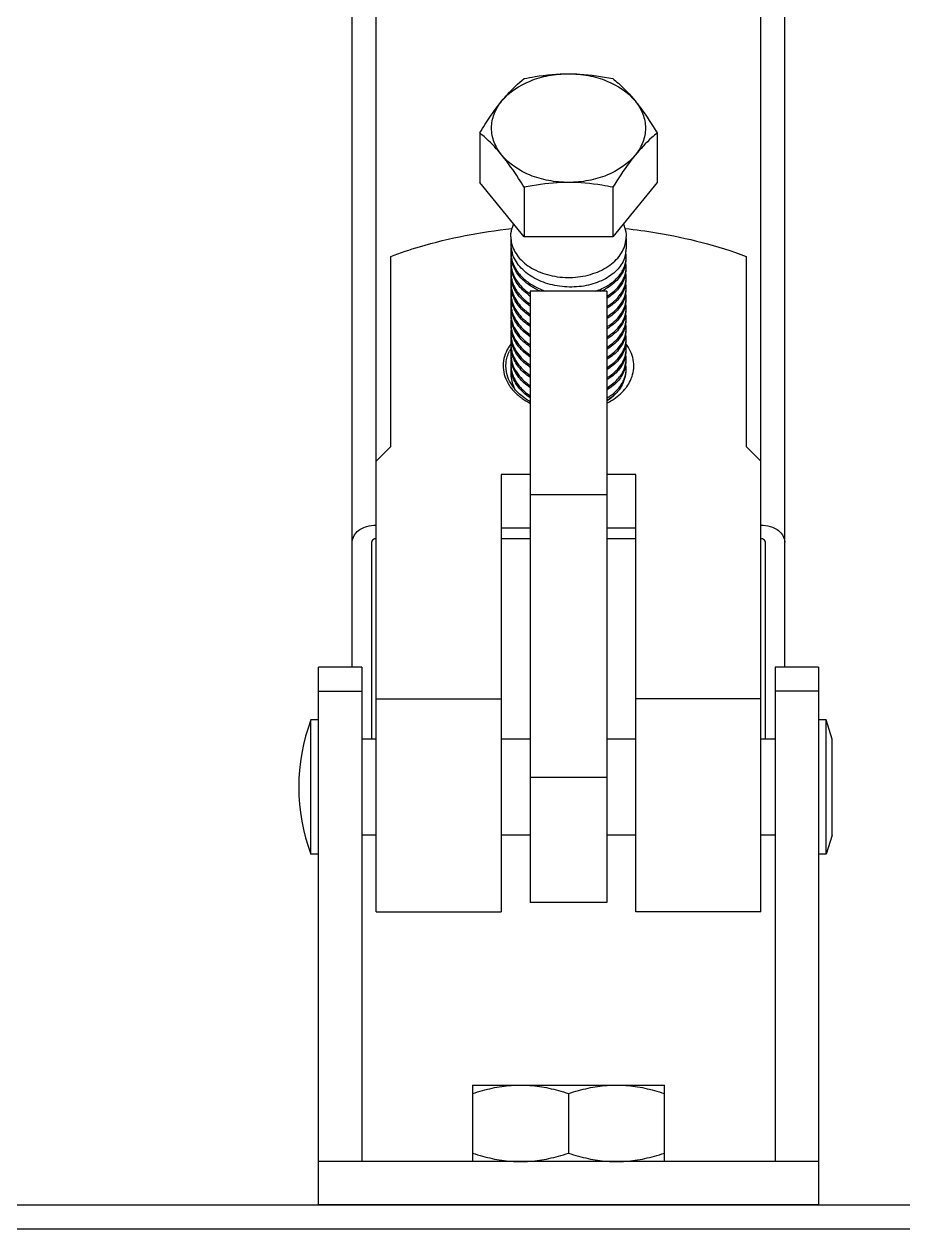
# Model space of a CAD drawing. Extents: x 185245 to 1992634, y -19957 to 755165.
# Drawn here: x 1880623 to 1881039, y 570329 to 570900 of the extents above; entities that cross this region are included whole.
import ezdxf

# ---------------------------------------------------------------- set-up
doc = ezdxf.new("R2010")
doc.units = 0
doc.header["$LTSCALE"] = 1000
doc.header["$MEASUREMENT"] = 0
doc.layers.add('02___PRT_ALL_AXES', color=7, linetype='Continuous')

msp = doc.modelspace()

# ---------------------------------------------------------------- linework, layer by layer
at = {"color": 0, "linetype": 'Continuous'}
for p, q in [((1880789.4, 570479.48), (1880789.4, 573000.18)), ((1880971.52, 570479.48), (1880971.52, 573000.18)), ((1880778.02, 570595.59), (1880778.02, 572908.56)), ((1880982.91, 570595.59), (1880982.91, 572908.56)), ((1880859.43, 570799.56), (1880838.4, 570825.32)), ((1880922.52, 570825.32), (1880901.49, 570799.56)), ((1880853.14, 570799.56), (1880853.14, 570796.25)), ((1880901.49, 570799.56), (1880859.43, 570799.56)), ((1880907.78, 570798.66), (1880907.78, 570794.8)), ((1880862.25, 570773.8), (1880862.25, 570484.04)), ((1880898.67, 570773.8), (1880862.25, 570773.8)), ((1880898.67, 570773.8), (1880898.67, 570484.04)), ((1880848.59, 570686.87), (1880848.59, 570479.48)), ((1880912.33, 570479.48), (1880912.33, 570686.87)), ((1880898.67, 570677.22), (1880862.25, 570677.22)), ((1880862.25, 570656.43), (1880848.59, 570656.43)), ((1880912.33, 570656.43), (1880898.67, 570656.43)), ((1880787.12, 570654.83), (1880787.12, 570561.45)), ((1880973.8, 570561.45), (1880973.8, 570654.83)), ((1880762.08, 570340.62), (1880762.08, 570595.59)), ((1880782.57, 570595.59), (1880762.08, 570595.59)), ((1880782.57, 570595.59), (1880782.57, 570361.11)), ((1880978.35, 570595.59), (1880978.35, 570361.11)), ((1880998.84, 570595.59), (1880978.35, 570595.59)), ((1880998.84, 570595.59), (1880998.84, 570340.62)), ((1880762.08, 570584.13), (1880782.57, 570584.13)), ((1880998.84, 570584.13), (1880978.35, 570584.13)), ((1880789.4, 570580.53), (1880848.59, 570580.53)), ((1880971.52, 570580.53), (1880912.33, 570580.53)), ((1880898.67, 570543.23), (1880862.25, 570543.23)), ((1880898.67, 570484.04), (1880862.25, 570484.04)), ((1880789.4, 570479.48), (1880848.59, 570479.48)), ((1880971.52, 570479.48), (1880912.33, 570479.48)), ((1880998.84, 570361.11), (1880762.08, 570361.11)), ((1877552.47, 570340.62), (1881599.11, 570340.62)), ((1880998.84, 570340.62), (1880762.08, 570340.62)), ((1877552.47, 570329.24), (1881599.11, 570329.24))]:
    msp.add_line(p, q, dxfattribs=at)
for centre, radius, start, end in [((1880867.99, 570796.25), 14.85, 180.0172, 187.5263), ((1880867.99, 570792.38), 14.85, 172.4767, 179.9828), ((1880867.9, 570792.38), 14.75, 180.0033, 183.7097), ((1880868.34, 570796.3), 15.2, 187.5345, 194.2355), ((1880868.72, 570796.39), 15.59, 194.2312, 197.4947), ((1880895.09, 570793.84), 12.69, 351.1779, 359.9739), ((1880867.99, 570791.42), 14.85, 180.0171, 187.5162), ((1880867.99, 570787.55), 14.85, 172.4669, 179.9827), ((1880867.9, 570787.56), 14.75, 180.0033, 183.7097), ((1880867.99, 570786.59), 14.85, 180.0171, 187.5126), ((1880868.1, 570792.4), 14.96, 183.7176, 189.3715), ((1880868.1, 570787.57), 14.96, 183.7177, 189.3761), ((1880868.34, 570791.47), 15.2, 187.5245, 194.235), ((1880868.53, 570792.48), 15.4, 189.3992, 197.5126), ((1880868.72, 570791.57), 15.59, 194.2307, 197.494), ((1880894.48, 570793.96), 13.32, 343.5884, 344.682), ((1880894.72, 570789.07), 13.06, 344.5563, 351.2122), ((1880894.73, 570793.9), 13.06, 344.669, 351.1719), ((1880895.09, 570789.96), 12.69, 0.0259, 8.8158), ((1880895.09, 570789.01), 12.69, 351.2194, 359.9742), ((1880895.09, 570785.13), 12.69, 0.0263, 8.8579), ((1880895.19, 570789.97), 12.59, 355.6602, 359.9953), ((1880867.99, 570782.72), 14.85, 172.4631, 179.9827), ((1880867.9, 570782.73), 14.75, 180.0033, 183.7096), ((1880867.99, 570781.76), 14.85, 180.0175, 187.6997), ((1880868.1, 570782.74), 14.96, 183.7176, 189.3666), ((1880868.34, 570786.64), 15.2, 187.5209, 194.2339), ((1880868.53, 570787.65), 15.4, 189.4038, 197.5118), ((1880868.72, 570786.74), 15.59, 194.2295, 197.4912), ((1880894.47, 570789.13), 13.32, 343.5989, 344.5702), ((1880894.47, 570784.3), 13.32, 343.5954, 344.6233), ((1880894.72, 570784.24), 13.06, 344.6099, 351.1927), ((1880895.09, 570784.18), 12.69, 351.1994, 359.9741), ((1880895.09, 570780.3), 12.69, 0.0262, 8.8377), ((1880895.19, 570785.14), 12.59, 355.6611, 359.9953), ((1880867.98, 570777.89), 14.84, 172.6556, 179.9838), ((1880867.9, 570777.9), 14.76, 180.0032, 183.7129), ((1880867.99, 570776.93), 14.84, 180.017, 187.4897), ((1880867.99, 570773.06), 14.85, 172.4401, 179.9826), ((1880868.34, 570776.98), 15.2, 187.4986, 194.2976), ((1880868.33, 570781.81), 15.19, 187.7073, 194.2553), ((1880868.53, 570782.82), 15.4, 189.3943, 197.509), ((1880868.73, 570781.91), 15.6, 194.2515, 197.5493), ((1880894.68, 570779.42), 13.1, 343.5855, 351.2541), ((1880895.09, 570779.35), 12.69, 351.2694, 359.9744), ((1880895.09, 570775.48), 12.69, 0.0268, 8.9098), ((1880895.19, 570780.31), 12.59, 355.6607, 359.9953), ((1880895.19, 570775.48), 12.59, 355.6625, 359.9952), ((1880867.9, 570773.07), 14.75, 180.0033, 183.7092), ((1880867.99, 570772.1), 14.85, 180.0172, 187.5272), ((1880867.99, 570768.23), 14.85, 172.4781, 179.9829), ((1880868.1, 570773.08), 14.96, 183.7171, 189.3545), ((1880868.34, 570772.15), 15.2, 187.5354, 194.237), ((1880868.53, 570773.16), 15.4, 189.3821, 197.5018), ((1880868.72, 570777.08), 15.59, 194.2926, 197.4838), ((1880876.58, 570789.11), 25.78, 230.2058, 236.0239), ((1880877.01, 570793.58), 26.52, 233.372, 235.9842), ((1880877.17, 570794.77), 26.8, 234.5431, 235.9781), ((1880884.4, 570799.38), 28.03, 293.9112, 299.1389), ((1880894.47, 570774.64), 13.32, 343.592, 344.6561), ((1880894.72, 570774.58), 13.06, 344.6429, 351.1837), ((1880895.09, 570774.52), 12.69, 351.19, 359.974), ((1880895.09, 570770.65), 12.69, 0.0261, 8.828), ((1880895.09, 570769.69), 12.69, 351.1792, 359.9739), ((1880895.19, 570770.65), 12.59, 355.6605, 359.9953), ((1880867.9, 570768.24), 14.75, 180.0033, 183.7099), ((1880867.99, 570767.28), 14.85, 180.0171, 187.516), ((1880867.99, 570763.4), 14.85, 172.4664, 179.9827), ((1880868.1, 570768.25), 14.96, 183.718, 189.3919), ((1880868.34, 570767.32), 15.2, 187.5244, 194.2433), ((1880868.53, 570768.33), 15.4, 189.4195, 197.5166), ((1880868.72, 570772.25), 15.59, 194.2327, 197.4988), ((1880868.72, 570767.42), 15.59, 194.2388, 197.4871), ((1880894.47, 570769.82), 13.32, 343.5915, 344.6389), ((1880894.72, 570769.75), 13.06, 344.6256, 351.1729), ((1880895.09, 570765.82), 12.69, 0.0261, 8.8178), ((1880895.09, 570764.86), 12.69, 351.4062, 359.9756), ((1880895.19, 570765.82), 12.59, 355.6606, 359.9953), ((1880867.9, 570763.41), 14.75, 180.0033, 183.7095), ((1880867.98, 570762.45), 14.84, 180.0159, 187.2953), ((1880868, 570758.57), 14.85, 172.2519, 179.9822), ((1880867.9, 570758.58), 14.75, 180.0033, 183.7097), ((1880868.33, 570762.49), 15.19, 187.3054, 194.2338), ((1880868.72, 570762.59), 15.59, 194.2287, 197.4903), ((1880894.48, 570764.99), 13.32, 343.588, 344.6947), ((1880894.73, 570764.92), 13.05, 344.681, 351.3982), ((1880894.72, 570760.09), 13.06, 344.6738, 351.1655), ((1880895.08, 570760.99), 12.7, 0.0269, 9.0376), ((1880895.09, 570760.03), 12.69, 351.1714, 359.9739), ((1880895.09, 570756.16), 12.69, 0.026, 8.8095), ((1880895.19, 570760.99), 12.59, 355.6601, 359.9953), ((1880867.99, 570757.62), 14.85, 180.0174, 187.5585), ((1880867.99, 570753.74), 14.84, 172.5089, 179.983), ((1880867.9, 570753.75), 14.75, 180.0033, 183.71), ((1880867.99, 570752.79), 14.85, 180.0173, 187.5417), ((1880868.1, 570758.59), 14.96, 183.7179, 189.4168), ((1880868.1, 570753.77), 14.96, 183.7181, 189.4118), ((1880868.34, 570757.67), 15.2, 187.5665, 194.2349), ((1880868.53, 570758.67), 15.4, 189.4441, 197.508), ((1880868.72, 570757.76), 15.59, 194.2307, 197.4953), ((1880894.48, 570760.16), 13.32, 343.5879, 344.6868), ((1880894.72, 570755.26), 13.06, 344.6709, 351.161), ((1880895.09, 570755.2), 12.69, 351.1669, 359.9738), ((1880895.09, 570751.33), 12.69, 0.0259, 8.8052), ((1880895.19, 570756.16), 12.59, 355.6601, 359.9953), ((1880867.87, 570737.38), 18.56, 149.6288, 153.0459), ((1880868.8, 570736.83), 19.64, 144.6984, 149.6074), ((1880869.14, 570737.3), 18.5, 149.7827, 154.2158), ((1880869.53, 570736.32), 20.53, 143.7862, 144.7268), ((1880869.8, 570736.12), 20.87, 142.6417, 143.7856), ((1880867.99, 570748.92), 14.84, 172.4922, 179.9829), ((1880867.9, 570748.92), 14.75, 180.0033, 183.71), ((1880868, 570747.96), 14.85, 180.0178, 187.7285), ((1880868.1, 570748.94), 14.96, 183.7181, 189.3994), ((1880868.34, 570752.84), 15.2, 187.5498, 194.2366), ((1880868.53, 570753.84), 15.4, 189.4392, 197.5131), ((1880868.53, 570749.01), 15.4, 189.4269, 197.5161), ((1880868.72, 570752.93), 15.59, 194.2322, 197.4984), ((1880894.47, 570755.33), 13.32, 343.5884, 344.6838), ((1880894.48, 570750.5), 13.32, 343.5902, 344.6963), ((1880894.72, 570750.43), 13.06, 344.6835, 351.1441), ((1880895.09, 570750.37), 12.69, 351.1498, 359.9737), ((1880895.09, 570746.5), 12.69, 0.0258, 8.7883), ((1880891.72, 570736.57), 20.12, 31.3992, 37.6511), ((1880895.19, 570751.34), 12.59, 355.6601, 359.9953), ((1880895.19, 570746.51), 12.59, 355.6601, 359.9953), ((1880867.98, 570744.09), 14.84, 172.6842, 179.9839), ((1880867.9, 570744.09), 14.76, 180.0032, 183.7136), ((1880867.99, 570743.13), 14.85, 180.0173, 187.5326), ((1880867.99, 570739.26), 14.85, 172.4833, 179.9829), ((1880868.34, 570743.18), 15.2, 187.5407, 194.2374), ((1880868.33, 570748.01), 15.2, 187.7358, 194.256), ((1880868.73, 570748.11), 15.61, 194.2521, 197.5526), ((1880894.68, 570745.61), 13.11, 343.5275, 350.8481), ((1880895.08, 570745.55), 12.7, 350.8622, 359.9725), ((1880895.09, 570740.72), 12.69, 351.1837, 359.9741), ((1880895.1, 570741.67), 12.68, 0.0237, 8.4926), ((1880895.18, 570741.68), 12.6, 355.6539, 359.9955), ((1880867.9, 570739.26), 14.75, 180.0033, 183.71), ((1880867.99, 570738.3), 14.85, 180.0172, 187.5232), ((1880867.97, 570734.77), 14.83, 172.2924, 179.9976), ((1880868.1, 570739.28), 14.96, 183.7181, 189.4003), ((1880868.11, 570734.41), 14.97, 172.4824, 173.5218), ((1880868.15, 570738.32), 15.01, 187.5141, 187.9541), ((1880868.32, 570738.35), 15.18, 187.9652, 193.4371), ((1880868.38, 570739.32), 15.24, 189.4019, 194.1778), ((1880868.65, 570739.39), 15.52, 194.1744, 196.3707), ((1880868.72, 570743.27), 15.59, 194.233, 197.4998), ((1880868.84, 570739.45), 15.72, 196.3686, 197.4941), ((1880894.33, 570740.88), 13.47, 342.0934, 343.5943), ((1880894.48, 570740.84), 13.32, 343.5952, 344.6709), ((1880894.73, 570740.77), 13.06, 344.6577, 351.1775), ((1880895.09, 570736.84), 12.69, 0.0261, 8.8216), ((1880894, 570736.47), 13.78, 351.4427, 354.6137), ((1880894.08, 570736.46), 13.71, 354.6153, 357.5959), ((1880895.15, 570736.85), 12.63, 355.6631, 357.1611), ((1880895.19, 570736.85), 12.59, 357.1614, 358.249), ((1880895.21, 570736.85), 12.57, 358.2492, 358.6388), ((1880895.24, 570736.85), 12.54, 358.6385, 359.9996), ((1880868.85, 570739.99), 19.71, 212.4718, 213.2901), ((1880869.17, 570739.36), 18.57, 209.9444, 210.4082), ((1880867.94, 570734.77), 14.79, 180.0065, 180.7056), ((1880867.94, 570734.77), 14.8, 180.7056, 181.5071), ((1880867.97, 570734.77), 14.83, 181.5077, 183.7117), ((1880869.31, 570739.44), 18.74, 210.4086, 211.1815), ((1880868.01, 570734.77), 14.86, 183.7116, 184.9934), ((1880869.57, 570739.6), 19.04, 211.1834, 212.6338), ((1880869.83, 570739.76), 19.34, 212.632, 213.3926), ((1880868.5, 570738.39), 15.36, 193.4293, 194.221), ((1880868.65, 570738.42), 15.52, 194.2238, 196.3669), ((1880869.04, 570739.51), 15.93, 197.4965, 199.6094), ((1880892.71, 570737.72), 15.24, 330.0753, 332.0971), ((1880893.51, 570737.32), 14.34, 332.0355, 341.0874), ((1880892.76, 570736.79), 15.06, 335.2209, 343.6462), ((1880893.54, 570736.55), 14.25, 343.6768, 350.2365), ((1880893.9, 570736.48), 13.88, 350.2628, 351.4435), ((1880869.13, 570740.17), 20.04, 213.2921, 214.8225), ((1880869.41, 570740.36), 20.37, 214.8205, 215.6203), ((1880870.34, 570741.05), 21.54, 215.6772, 222.2996), ((1880870.6, 570740.28), 20.27, 213.4307, 218.9145), ((1880871.44, 570742.03), 23.01, 222.2513, 223.81), ((1880872.58, 570743.15), 24.61, 223.8574, 229.5616), ((1880873.95, 570744.74), 26.7, 229.5323, 233.034), ((1880887.28, 570741.66), 22.6, 306.3752, 308.8719), ((1880886.73, 570741.19), 22.7, 308.3207, 310.7912), ((1880890.59, 570741.07), 21.54, 320.1215, 321.9475), ((1880891.17, 570740.61), 20.81, 321.9452, 324.2138), ((1880874.68, 570745.7), 27.91, 233.0208, 234.7383), ((1880886.18, 570743.18), 24.48, 300.8885, 306.3328), ((1880885.58, 570742.69), 24.59, 302.3946, 308.2724)]:
    msp.add_arc(centre, radius, start, end, dxfattribs=at)
for points, knots in [([(1880907.25, 570790.2), (1880906.62, 570788.05), (1880904.07, 570783.8), (1880897.86, 570779.16), (1880889.84, 570776.25), (1880880.84, 570775.35), (1880871.8, 570776.58), (1880863.65, 570779.85), (1880857.26, 570784.9), (1880854.57, 570789.41), (1880853.85, 570791.71)], [0, 0, 0, 0, 0.1028, 0.219577, 0.350442, 0.49027, 0.631417, 0.766201, 0.889254, 1, 1, 1, 1]), ([(1880853.85, 570787.85), (1880854.34, 570786.28), (1880855.89, 570783.18), (1880859.47, 570779.21), (1880864.16, 570775.94), (1880867.77, 570774.38), (1880869.69, 570773.74)], [0, 0, 0, 0, 0.224612, 0.465352, 0.724449, 1, 1, 1, 1]), ([(1880867.12, 570773.75), (1880864, 570775.08), (1880858.45, 570778.5), (1880854.74, 570784.04), (1880853.85, 570786.88)], [0, 0, 0, 0, 0.53219, 1, 1, 1, 1]), ([(1880893.35, 570773.77), (1880895.34, 570774.45), (1880899.02, 570776.15), (1880903.59, 570779.74), (1880906.7, 570784.09), (1880907.62, 570787.41), (1880907.74, 570789.02)], [0, 0, 0, 0, 0.284949, 0.545175, 0.781019, 1, 1, 1, 1]), ([(1880853.85, 570783.02), (1880854.47, 570781.06), (1880856.58, 570777.2), (1880859.79, 570774.25), (1880861.62, 570772.94)], [0, 0, 0, 0, 0.477761, 1, 1, 1, 1]), ([(1880861.19, 570772.29), (1880859.46, 570773.58), (1880856.44, 570776.46), (1880854.44, 570780.17), (1880853.85, 570782.05)], [0, 0, 0, 0, 0.521279, 1, 1, 1, 1]), ([(1880907.25, 570785.37), (1880906.62, 570783.24), (1880904.11, 570779.02), (1880900.25, 570776.12), (1880898.05, 570774.89)], [0, 0, 0, 0, 0.46845, 1, 1, 1, 1]), ([(1880898.75, 570771.43), (1880901.2, 570772.9), (1880904.49, 570775.7), (1880907.09, 570780.47), (1880907.65, 570782.96), (1880907.74, 570784.19)], [0, 0, 0, 0, 0.531925, 0.771628, 1, 1, 1, 1]), ([(1880853.17, 570776.94), (1880853.32, 570774.73), (1880854.71, 570770.14), (1880857.76, 570766.51), (1880859.57, 570764.91)], [0, 0, 0, 0, 0.478758, 1, 1, 1, 1]), ([(1880853.85, 570778.19), (1880854.38, 570776.51), (1880856.07, 570773.2), (1880858.62, 570770.52), (1880860.08, 570769.3)], [0, 0, 0, 0, 0.48128, 1, 1, 1, 1]), ([(1880859.57, 570768.77), (1880858.24, 570769.95), (1880855.91, 570772.51), (1880854.35, 570775.63), (1880853.85, 570777.21)], [0, 0, 0, 0, 0.517488, 1, 1, 1, 1]), ([(1880907.25, 570780.54), (1880906.66, 570778.53), (1880904.34, 570774.52), (1880900.78, 570771.69), (1880898.75, 570770.47)], [0, 0, 0, 0, 0.470184, 1, 1, 1, 1]), ([(1880898.75, 570766.6), (1880901.2, 570768.07), (1880904.49, 570770.87), (1880907.09, 570775.64), (1880907.65, 570778.13), (1880907.74, 570779.36)], [0, 0, 0, 0, 0.531924, 0.771627, 1, 1, 1, 1]), ([(1880907.25, 570775.71), (1880906.66, 570773.7), (1880904.35, 570769.7), (1880900.78, 570766.86), (1880898.75, 570765.64)], [0, 0, 0, 0, 0.470189, 1, 1, 1, 1]), ([(1880859.05, 570764.42), (1880857.85, 570765.55), (1880855.73, 570768), (1880854.31, 570770.92), (1880853.85, 570772.39)], [0, 0, 0, 0, 0.516175, 1, 1, 1, 1]), ([(1880898.75, 570761.78), (1880901.21, 570763.25), (1880904.5, 570766.04), (1880907.09, 570770.81), (1880907.65, 570773.31), (1880907.74, 570774.53)], [0, 0, 0, 0, 0.531915, 0.771618, 1, 1, 1, 1]), ([(1880907.25, 570770.88), (1880906.66, 570768.87), (1880904.34, 570764.86), (1880900.78, 570762.03), (1880898.75, 570760.81)], [0, 0, 0, 0, 0.47018, 1, 1, 1, 1]), ([(1880898.75, 570756.95), (1880901.2, 570758.42), (1880904.49, 570761.21), (1880907.09, 570765.98), (1880907.65, 570768.48), (1880907.74, 570769.7)], [0, 0, 0, 0, 0.531925, 0.771625, 1, 1, 1, 1]), ([(1880853.85, 570768.53), (1880854.49, 570766.48), (1880856.76, 570762.43), (1880860.21, 570759.4), (1880862.17, 570758.07)], [0, 0, 0, 0, 0.476588, 1, 1, 1, 1]), ([(1880862.17, 570757.11), (1880860.21, 570758.43), (1880856.77, 570761.46), (1880854.5, 570765.51), (1880853.85, 570767.56)], [0, 0, 0, 0, 0.523421, 1, 1, 1, 1]), ([(1880853.85, 570763.7), (1880854.5, 570761.64), (1880856.77, 570757.6), (1880860.21, 570754.57), (1880862.17, 570753.24)], [0, 0, 0, 0, 0.476579, 1, 1, 1, 1]), ([(1880862.17, 570761.94), (1880861.89, 570762.13), (1880860.8, 570762.89), (1880859.77, 570763.74), (1880859.05, 570764.42)], [0, 0, 0, 0, 0.254915, 1, 1, 1, 1]), ([(1880862.19, 570766.75), (1880861.96, 570766.91), (1880861.05, 570767.54), (1880860.19, 570768.23), (1880859.57, 570768.77)], [0, 0, 0, 0, 0.254157, 1, 1, 1, 1]), ([(1880859.57, 570764.91), (1880859.77, 570764.73), (1880860.61, 570764.02), (1880861.5, 570763.36), (1880862.19, 570762.89)], [0, 0, 0, 0, 0.245893, 1, 1, 1, 1]), ([(1880907.25, 570766.05), (1880906.66, 570764.04), (1880904.34, 570760.04), (1880900.78, 570757.2), (1880898.75, 570755.98)], [0, 0, 0, 0, 0.470176, 1, 1, 1, 1]), ([(1880898.75, 570752.12), (1880901.2, 570753.59), (1880904.49, 570756.38), (1880907.09, 570761.15), (1880907.65, 570763.65), (1880907.74, 570764.87)], [0, 0, 0, 0, 0.531928, 0.771625, 1, 1, 1, 1]), ([(1880853.17, 570762.45), (1880853.26, 570761.12), (1880853.81, 570758.42), (1880856.37, 570753.24), (1880859.68, 570750.1), (1880862.17, 570748.41)], [0, 0, 0, 0, 0.232557, 0.47421, 1, 1, 1, 1]), ([(1880862.17, 570752.28), (1880860.21, 570753.6), (1880856.76, 570756.63), (1880854.49, 570760.68), (1880853.85, 570762.73)], [0, 0, 0, 0, 0.523412, 1, 1, 1, 1]), ([(1880862.17, 570747.45), (1880860.21, 570748.77), (1880856.76, 570751.81), (1880854.49, 570755.85), (1880853.85, 570757.9)], [0, 0, 0, 0, 0.523413, 1, 1, 1, 1]), ([(1880907.25, 570761.22), (1880906.66, 570759.21), (1880904.34, 570755.21), (1880900.78, 570752.37), (1880898.75, 570751.15)], [0, 0, 0, 0, 0.470172, 1, 1, 1, 1]), ([(1880898.75, 570747.29), (1880901.2, 570748.76), (1880904.49, 570751.55), (1880907.09, 570756.32), (1880907.65, 570758.82), (1880907.74, 570760.04)], [0, 0, 0, 0, 0.531934, 0.771628, 1, 1, 1, 1]), ([(1880853.85, 570754.04), (1880854.49, 570751.99), (1880856.76, 570747.94), (1880860.21, 570744.91), (1880862.17, 570743.59)], [0, 0, 0, 0, 0.476587, 1, 1, 1, 1]), ([(1880862.17, 570742.62), (1880860.21, 570743.94), (1880856.76, 570746.98), (1880854.5, 570751.02), (1880853.85, 570753.07)], [0, 0, 0, 0, 0.523415, 1, 1, 1, 1]), ([(1880907.25, 570756.39), (1880906.66, 570754.38), (1880904.34, 570750.38), (1880900.78, 570747.54), (1880898.75, 570746.32)], [0, 0, 0, 0, 0.470172, 1, 1, 1, 1]), ([(1880898.75, 570742.46), (1880901.2, 570743.93), (1880904.49, 570746.72), (1880907.09, 570751.49), (1880907.65, 570753.99), (1880907.74, 570755.21)], [0, 0, 0, 0, 0.531934, 0.771628, 1, 1, 1, 1]), ([(1880853.85, 570749.21), (1880854.5, 570747.16), (1880856.76, 570743.11), (1880860.21, 570740.08), (1880862.17, 570738.76)], [0, 0, 0, 0, 0.476585, 1, 1, 1, 1]), ([(1880862.17, 570737.79), (1880860.21, 570739.11), (1880856.76, 570742.15), (1880854.5, 570746.19), (1880853.85, 570748.24)], [0, 0, 0, 0, 0.523417, 1, 1, 1, 1]), ([(1880907.25, 570751.56), (1880906.66, 570749.55), (1880904.34, 570745.55), (1880900.78, 570742.71), (1880898.75, 570741.49)], [0, 0, 0, 0, 0.470174, 1, 1, 1, 1]), ([(1880898.75, 570737.63), (1880901.2, 570739.1), (1880904.49, 570741.89), (1880907.09, 570746.66), (1880907.65, 570749.16), (1880907.74, 570750.38)], [0, 0, 0, 0, 0.531935, 0.77163, 1, 1, 1, 1]), ([(1880907.25, 570746.73), (1880906.66, 570744.72), (1880904.34, 570740.72), (1880900.78, 570737.88), (1880898.75, 570736.66)], [0, 0, 0, 0, 0.470176, 1, 1, 1, 1]), ([(1880909.78, 570731.36), (1880910.95, 570733.79), (1880912.16, 570739.35), (1880910.31, 570744.72), (1880908.89, 570747.05)], [0, 0, 0, 0, 0.496527, 1, 1, 1, 1]), ([(1880851.33, 570745.79), (1880850.05, 570743.28), (1880848.68, 570737.45), (1880850.69, 570731.81), (1880852.23, 570729.4)], [0, 0, 0, 0, 0.4965, 1, 1, 1, 1]), ([(1880851.38, 570734.12), (1880850.88, 570735.95), (1880850.53, 570739.86), (1880851.64, 570743.62), (1880852.48, 570745.35)], [0, 0, 0, 0, 0.495789, 1, 1, 1, 1]), ([(1880853.17, 570743.14), (1880853.26, 570741.8), (1880853.81, 570739.1), (1880856.38, 570733.91), (1880859.7, 570730.76), (1880862.2, 570729.08)], [0, 0, 0, 0, 0.232505, 0.474134, 1, 1, 1, 1]), ([(1880853.85, 570744.38), (1880854.5, 570742.33), (1880856.76, 570738.28), (1880860.21, 570735.25), (1880862.17, 570733.93)], [0, 0, 0, 0, 0.476583, 1, 1, 1, 1]), ([(1880862.2, 570732.94), (1880860.24, 570734.26), (1880856.78, 570737.29), (1880854.5, 570741.34), (1880853.85, 570743.4)], [0, 0, 0, 0, 0.523464, 1, 1, 1, 1]), ([(1880907.25, 570741.9), (1880906.65, 570739.88), (1880904.33, 570735.87), (1880900.75, 570733.03), (1880898.71, 570731.81)], [0, 0, 0, 0, 0.470105, 1, 1, 1, 1]), ([(1880898.75, 570732.8), (1880901.2, 570734.27), (1880904.49, 570737.06), (1880907.09, 570741.83), (1880907.65, 570744.33), (1880907.74, 570745.55)], [0, 0, 0, 0, 0.531934, 0.771631, 1, 1, 1, 1]), ([(1880906.84, 570736.85), (1880906.96, 570737.16), (1880907.41, 570738.41), (1880907.67, 570739.73), (1880907.74, 570740.72)], [0, 0, 0, 0, 0.254035, 1, 1, 1, 1]), ([(1880862.17, 570728.13), (1880860.21, 570729.45), (1880856.77, 570732.49), (1880854.5, 570736.53), (1880853.85, 570738.58)], [0, 0, 0, 0, 0.523421, 1, 1, 1, 1]), ([(1880898.71, 570727.95), (1880900.56, 570729.05), (1880903.82, 570731.58), (1880906.12, 570735.06), (1880906.84, 570736.85)], [0, 0, 0, 0, 0.527301, 1, 1, 1, 1]), ([(1880907.15, 570736.74), (1880906.52, 570734.79), (1880904.2, 570730.94), (1880900.73, 570728.19), (1880898.75, 570727)], [0, 0, 0, 0, 0.470876, 1, 1, 1, 1]), ([(1880907.08, 570732.67), (1880907.17, 570732.93), (1880907.49, 570733.98), (1880907.68, 570735.08), (1880907.74, 570735.89)], [0, 0, 0, 0, 0.252988, 1, 1, 1, 1]), ([(1880862.17, 570723.3), (1880860.17, 570724.66), (1880856.65, 570727.77), (1880854.38, 570731.94), (1880853.76, 570734.05)], [0, 0, 0, 0, 0.523877, 1, 1, 1, 1]), ([(1880854.04, 570734.16), (1880854.73, 570732.22), (1880856.99, 570728.41), (1880860.3, 570725.53), (1880862.17, 570724.27)], [0, 0, 0, 0, 0.477487, 1, 1, 1, 1]), ([(1880898.75, 570723.14), (1880899.52, 570723.6), (1880902.3, 570725.47), (1880904.69, 570727.99), (1880905.92, 570730.12)], [0, 0, 0, 0, 0.268013, 1, 1, 1, 1]), ([(1880906.44, 570730.47), (1880906.28, 570730.1), (1880905.57, 570728.61), (1880904.63, 570727.24), (1880903.83, 570726.28)], [0, 0, 0, 0, 0.242691, 1, 1, 1, 1]), ([(1880862.19, 570721.46), (1880861.46, 570721.87), (1880858.74, 570723.55), (1880856.3, 570725.71), (1880854.82, 570727.55)], [0, 0, 0, 0, 0.262319, 1, 1, 1, 1]), ([(1880898.68, 570720.68), (1880899.51, 570721.12), (1880902.62, 570722.89), (1880905.43, 570725.23), (1880907.12, 570727.26)], [0, 0, 0, 0, 0.263547, 1, 1, 1, 1]), ([(1880903.82, 570726.28), (1880903.65, 570726.09), (1880902.91, 570725.3), (1880902.1, 570724.57), (1880901.47, 570724.06)], [0, 0, 0, 0, 0.244707, 1, 1, 1, 1]), ([(1880778.02, 570654.83), (1880778.02, 570656.43), (1880779.74, 570659.98), (1880783.07, 570661.67), (1880784.93, 570662.23)], [0, 0, 0, 0, 0.452141, 1, 1, 1, 1]), ([(1880975.99, 570662.23), (1880977.85, 570661.67), (1880981.19, 570659.98), (1880982.91, 570656.43), (1880982.91, 570654.83)], [0, 0, 0, 0, 0.547859, 1, 1, 1, 1]), ([(1880789.4, 570656.43), (1880789.11, 570656.43), (1880788.16, 570656.34), (1880787.12, 570655.51), (1880787.12, 570654.83)], [0, 0, 0, 0, 0.29846, 1, 1, 1, 1]), ([(1880973.8, 570654.83), (1880973.8, 570655.51), (1880972.76, 570656.34), (1880971.81, 570656.43), (1880971.52, 570656.43)], [0, 0, 0, 0, 0.70154, 1, 1, 1, 1])]:
    msp.add_open_spline(points, degree=3, knots=knots, dxfattribs=at)
for points in [[(1880853.08, 570730.09), (1880852.35, 570731.35), (1880851.77, 570732.71), (1880851.38, 570734.12)], [(1880853.2, 570733.48), (1880853.29, 570732.38), (1880853.51, 570731.29), (1880853.84, 570730.24)], [(1880853.84, 570730.24), (1880854.13, 570729.33), (1880854.5, 570728.45), (1880854.93, 570727.61)], [(1880908.05, 570728.45), (1880908.71, 570729.36), (1880909.29, 570730.34), (1880909.78, 570731.36)], [(1880903.83, 570726.28), (1880903.14, 570725.47), (1880902.37, 570724.71), (1880901.57, 570724.01)], [(1880858.57, 570722.91), (1880859.7, 570722.11), (1880860.9, 570721.39), (1880862.13, 570720.74)], [(1880784.93, 570662.23), (1880786.37, 570662.66), (1880787.89, 570662.87), (1880789.4, 570662.87)], [(1880971.52, 570662.87), (1880973.03, 570662.87), (1880974.55, 570662.66), (1880975.99, 570662.23)]]:
    msp.add_open_spline(points, degree=3, dxfattribs=at)
at = {"layer": '02___PRT_ALL_AXES', "color": 0, "linetype": 'Continuous'}
for p, q in [((1880838.4, 570848.77), (1880838.4, 570825.32)), ((1880922.52, 570848.77), (1880922.52, 570825.32)), ((1880859.43, 570823.02), (1880859.43, 570799.56)), ((1880901.49, 570823.02), (1880901.49, 570799.56)), ((1880853.14, 570799.56), (1880853.14, 570796.25)), ((1880907.78, 570798.66), (1880907.78, 570793.83)), ((1880796.23, 570700.12), (1880796.23, 570790.26)), ((1880964.69, 570790.26), (1880964.69, 570700.12)), ((1880789.4, 570693.22), (1880796.23, 570700.12)), ((1880964.69, 570700.12), (1880971.52, 570693.22)), ((1880862.25, 570686.87), (1880848.59, 570686.87)), ((1880912.33, 570686.87), (1880898.67, 570686.87)), ((1880862.25, 570661.44), (1880848.59, 570661.44)), ((1880912.33, 570661.44), (1880898.67, 570661.44)), ((1880758.44, 570506.81), (1880758.44, 570570.55)), ((1880762.08, 570570.55), (1880758.44, 570570.55)), ((1881002.49, 570570.55), (1880998.84, 570570.55)), ((1881002.49, 570506.81), (1881002.49, 570570.55)), ((1881005.35, 570561.45), (1881002.49, 570570.55)), ((1880789.4, 570561.45), (1880782.57, 570561.45)), ((1880862.25, 570561.45), (1880848.59, 570561.45)), ((1880912.33, 570561.45), (1880898.67, 570561.45)), ((1880978.35, 570561.45), (1880971.52, 570561.45)), ((1881005.35, 570515.91), (1881005.35, 570561.45)), ((1880789.4, 570515.91), (1880782.57, 570515.91)), ((1880862.25, 570515.91), (1880848.59, 570515.91)), ((1880912.33, 570515.91), (1880898.67, 570515.91)), ((1880978.35, 570515.91), (1880971.52, 570515.91)), ((1881005.35, 570515.91), (1881002.49, 570506.81)), ((1880762.08, 570506.81), (1880758.44, 570506.81)), ((1881002.49, 570506.81), (1880998.84, 570506.81)), ((1880835.03, 570397.45), (1880835.03, 570361.11)), ((1880835.03, 570397.45), (1880925.89, 570397.45)), ((1880880.46, 570393.4), (1880880.46, 570365.17)), ((1880925.89, 570361.11), (1880925.89, 570397.45))]:
    msp.add_line(p, q, dxfattribs=at)
for centre, radius, start, end in [((1880867.06, 570799.58), 13.91, 180.0785, 193.6173), ((1880894.14, 570799.56), 13.64, 356.2826, 359.9965), ((1880867.45, 570799.67), 14.32, 193.5883, 195.7068), ((1880843.74, 570538.68), 91.06, 159.5127, 200.4873)]:
    msp.add_arc(centre, radius, start, end, dxfattribs=at)
for points, knots in [([(1880848.92, 570863.95), (1880852.36, 570868.17), (1880859.86, 570873.05), (1880871.07, 570876.25), (1880877.31, 570876.83), (1880880.46, 570876.83)], [0, 0, 0, 0, 0.467191, 0.729101, 1, 1, 1, 1]), ([(1880848.92, 570863.95), (1880849.78, 570865.01), (1880853.01, 570868.79), (1880856.63, 570872.24), (1880859.43, 570874.53)], [0, 0, 0, 0, 0.2742, 1, 1, 1, 1]), ([(1880859.43, 570874.53), (1880861.15, 570874.88), (1880868.08, 570876.17), (1880875.15, 570876.83), (1880880.46, 570876.83)], [0, 0, 0, 0, 0.248025, 1, 1, 1, 1]), ([(1880880.46, 570876.83), (1880882.24, 570876.83), (1880889.3, 570876.62), (1880896.32, 570875.58), (1880901.49, 570874.53)], [0, 0, 0, 0, 0.251885, 1, 1, 1, 1]), ([(1880880.46, 570876.83), (1880883.62, 570876.83), (1880889.85, 570876.25), (1880901.06, 570873.05), (1880908.56, 570868.17), (1880912.01, 570863.95)], [0, 0, 0, 0, 0.270899, 0.532809, 1, 1, 1, 1]), ([(1880901.49, 570874.53), (1880902.37, 570873.81), (1880906.15, 570870.58), (1880909.58, 570866.93), (1880912.01, 570863.95)], [0, 0, 0, 0, 0.227749, 1, 1, 1, 1]), ([(1880838.4, 570848.77), (1880839.25, 570850.15), (1880842.51, 570855.37), (1880846.05, 570860.44), (1880848.92, 570863.95)], [0, 0, 0, 0, 0.26296, 1, 1, 1, 1]), ([(1880848.92, 570838.19), (1880847.4, 570840.05), (1880844.94, 570844.12), (1880843.6, 570851.07), (1880844.94, 570858.02), (1880847.4, 570862.09), (1880848.92, 570863.95)], [0, 0, 0, 0, 0.257484, 0.5, 0.742516, 1, 1, 1, 1]), ([(1880912.01, 570863.95), (1880912.92, 570862.83), (1880916.7, 570857.96), (1880920.06, 570852.79), (1880922.52, 570848.77)], [0, 0, 0, 0, 0.234887, 1, 1, 1, 1]), ([(1880912.01, 570863.95), (1880913.52, 570862.09), (1880915.99, 570858.02), (1880917.32, 570851.07), (1880915.99, 570844.12), (1880913.52, 570840.05), (1880912.01, 570838.19)], [0, 0, 0, 0, 0.257484, 0.5, 0.742516, 1, 1, 1, 1]), ([(1880848.92, 570838.19), (1880848.05, 570839.25), (1880844.82, 570843.03), (1880841.2, 570846.49), (1880838.4, 570848.77)], [0, 0, 0, 0, 0.2742, 1, 1, 1, 1]), ([(1880922.52, 570848.77), (1880921.64, 570848.05), (1880917.86, 570844.82), (1880914.44, 570841.17), (1880912.01, 570838.19)], [0, 0, 0, 0, 0.227749, 1, 1, 1, 1]), ([(1880880.46, 570825.32), (1880877.31, 570825.32), (1880871.07, 570825.89), (1880859.86, 570829.1), (1880852.36, 570833.98), (1880848.92, 570838.19)], [0, 0, 0, 0, 0.270899, 0.532809, 1, 1, 1, 1]), ([(1880859.43, 570823.02), (1880858.59, 570824.4), (1880855.32, 570829.61), (1880851.79, 570834.68), (1880848.92, 570838.19)], [0, 0, 0, 0, 0.26296, 1, 1, 1, 1]), ([(1880912.01, 570838.19), (1880908.56, 570833.98), (1880901.06, 570829.1), (1880889.85, 570825.89), (1880883.62, 570825.32), (1880880.46, 570825.32)], [0, 0, 0, 0, 0.467191, 0.729101, 1, 1, 1, 1]), ([(1880912.01, 570838.19), (1880911.09, 570837.07), (1880907.32, 570832.21), (1880903.95, 570827.03), (1880901.49, 570823.02)], [0, 0, 0, 0, 0.234887, 1, 1, 1, 1]), ([(1880880.46, 570825.32), (1880878.68, 570825.32), (1880871.62, 570825.1), (1880864.61, 570824.07), (1880859.43, 570823.02)], [0, 0, 0, 0, 0.251885, 1, 1, 1, 1]), ([(1880901.49, 570823.02), (1880899.78, 570823.37), (1880892.84, 570824.66), (1880885.77, 570825.32), (1880880.46, 570825.32)], [0, 0, 0, 0, 0.248025, 1, 1, 1, 1]), ([(1880796.23, 570790.26), (1880800.74, 570791.93), (1880819.4, 570798.11), (1880838.83, 570801.9), (1880853.58, 570803.45)], [0, 0, 0, 0, 0.245009, 1, 1, 1, 1]), ([(1880853.14, 570799.56), (1880853.14, 570800.06), (1880853.25, 570802.11), (1880853.83, 570804.11), (1880854.47, 570805.51)], [0, 0, 0, 0, 0.246881, 1, 1, 1, 1]), ([(1880906.45, 570805.51), (1880906.67, 570805.04), (1880907.43, 570803.14), (1880907.78, 570801.08), (1880907.78, 570799.56)], [0, 0, 0, 0, 0.255771, 1, 1, 1, 1]), ([(1880907.34, 570803.45), (1880912.32, 570802.93), (1880931.78, 570800.29), (1880950.96, 570795.33), (1880964.69, 570790.26)], [0, 0, 0, 0, 0.254647, 1, 1, 1, 1]), ([(1880853.67, 570795.79), (1880854.34, 570793.41), (1880857.13, 570788.69), (1880864.01, 570783.63), (1880872.8, 570780.59), (1880882.49, 570779.88), (1880891.94, 570781.58), (1880900.05, 570785.49), (1880905.03, 570790.51), (1880907.21, 570795.12), (1880907.68, 570797.5), (1880907.75, 570798.68)], [0, 0, 0, 0, 0.10787, 0.229941, 0.365588, 0.508322, 0.649135, 0.779671, 0.895471, 0.948703, 1, 1, 1, 1])]:
    msp.add_open_spline(points, degree=3, knots=knots, dxfattribs=at)
for points, start_tangent, end_tangent in [([(1880835.03, 570393.4), (1880839.77, 570394.84), (1880844.34, 570395.97), (1880848.82, 570396.79), (1880853.29, 570397.29), (1880857.74, 570397.45)], (0.948683, 0.316228), (1, 0)), ([(1880857.74, 570397.45), (1880862.2, 570397.29), (1880866.67, 570396.79), (1880871.15, 570395.97), (1880875.72, 570394.84), (1880880.46, 570393.4)], (1, -0.000001), (0.948683, -0.316228)), ([(1880880.46, 570393.4), (1880885.2, 570394.84), (1880889.77, 570395.97), (1880894.26, 570396.79), (1880898.72, 570397.29), (1880903.18, 570397.45)], (0.948683, 0.316228), (1, 0)), ([(1880903.18, 570397.45), (1880907.64, 570397.29), (1880912.1, 570396.79), (1880916.59, 570395.97), (1880921.16, 570394.84), (1880925.89, 570393.4)], (1, -0.000001), (0.948683, -0.316228)), ([(1880835.03, 570365.17), (1880839.77, 570363.72), (1880844.34, 570362.59), (1880848.82, 570361.77), (1880853.29, 570361.28), (1880857.74, 570361.11)], (0.948683, -0.316228), (1, 0)), ([(1880857.74, 570361.11), (1880862.2, 570361.28), (1880866.67, 570361.77), (1880871.15, 570362.59), (1880875.72, 570363.72), (1880880.46, 570365.17)], (1, 0.000001), (0.948683, 0.316228)), ([(1880880.46, 570365.17), (1880885.2, 570363.72), (1880889.77, 570362.59), (1880894.26, 570361.77), (1880898.72, 570361.28), (1880903.18, 570361.11)], (0.948683, -0.316228), (1, 0)), ([(1880903.18, 570361.11), (1880907.64, 570361.28), (1880912.1, 570361.77), (1880916.59, 570362.59), (1880921.16, 570363.72), (1880925.89, 570365.17)], (1, 0.000001), (0.948683, 0.316228))]:
    msp.add_spline(points, degree=3, dxfattribs=dict(at, start_tangent=start_tangent, end_tangent=end_tangent))

doc.saveas('drawing.dxf')
